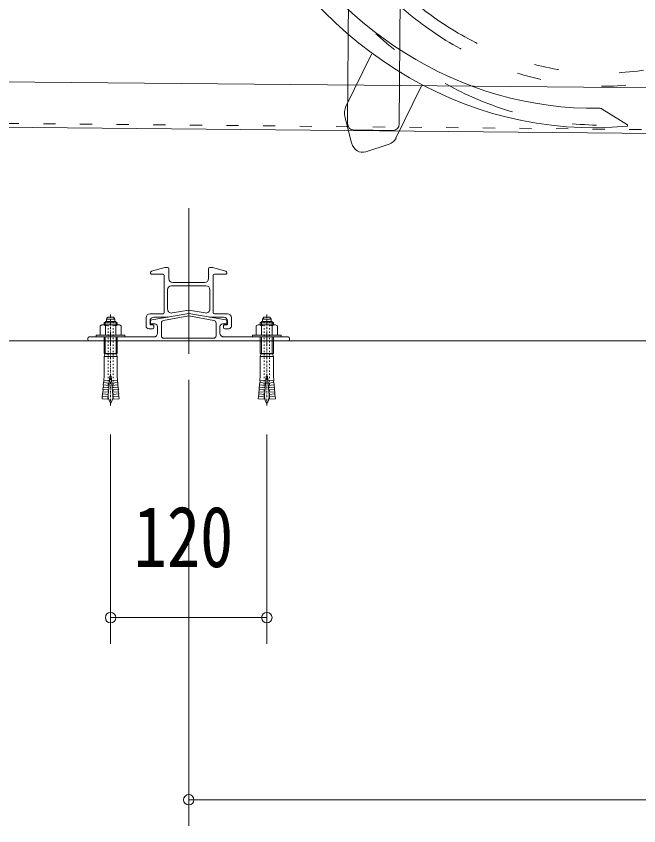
# Model space of a CAD drawing. Units: millimetres, scale not verified. Extents: x -5740 to 5856, y -4020 to 4020.
# Drawn here: x 3932 to 4411, y -3009 to -2387 of the extents above; entities that cross this region are included whole.
import ezdxf
from ezdxf.enums import TextEntityAlignment as Align

# ---------------------------------------------------------------- set-up
doc = ezdxf.new("R2010")
doc.units = ezdxf.units.MM
doc.header["$LTSCALE"] = 10
for name, pattern in [('USER1', [3, 1, -2]), ('USER2', [10, 4, -6]), ('USER3', [13, 6, -3, 1, -3]), ('USER4', [24, 12, -5, 2, -5]), ('USER5', [25, 6, -5, 2, -5, 2, -5])]:
    doc.linetypes.add(name, pattern=pattern)
for name, color, linetype, lineweight in [('0-0_0', 7, 'Continuous', 18), ('0-1_0-0SHITUMEI', 4, 'Continuous', 18), ('0-3_2-03BODL', 2, 'Continuous', 18), ('0-4_2-53DIM', 7, 'Continuous', 18), ('0-6_2-7RACK', 3, 'USER4', 18), ('0-B_2-F', 3, 'Continuous', 18), ('1-2_2ラック-9上ラック', 7, 'Continuous', 18), ('1-6_2ラック-D上自転車１', 4, 'Continuous', 18)]:
    doc.layers.add(name, color=color, linetype=linetype, lineweight=lineweight)
doc.styles.add('ＭＳ ゴシック', font='')
doc.styles.get('ＭＳ ゴシック').set_extended_font_data('MS Gothic')

# ---------------------------------------------------------------- blocks, each defined once
blk = doc.blocks.new('C-10x60L_7')
at = {"layer": '0-1_0-0SHITUMEI'}
for p, q in [((-374.8, 268), (-342.8, 323.3)), ((-374.8, -268), (-374.8, 268)), ((-342.8, 323.3), (-54.8, 323.3)), ((-54.8, 440), (-54.8, -440)), ((-54.8, 440), (0, 440)), ((-54.8, -323.3), (-54.8, 323.3)), ((0, -440), (0, 440)), ((1752.1, 249), (1682.4, 242.9)), ((1767.8, 69.7), (1752.1, 249)), ((1821.9, 255.1), (1901.6, 262.1)), ((1837.6, 75.8), (1821.9, 255.1)), ((1917.3, 82.8), (1901.6, 262.1)), ((-608, -88), (-608, 88)), ((-551.1, -130), (-551.1, 130)), ((-551.1, 130), (-488, 130)), ((-480, 152), (-432, 200)), ((-480, -152), (-480, 152)), ((-480, -122), (-480, 122)), ((-464.5, 167.5), (-374.8, 167.5)), ((-432, -200), (-432, 200)), ((-432, 200), (-374.8, 200)), ((-342.8, 161.7), (-54.8, 161.7)), ((0, 200), (507.1, 200)), ((0, 167.5), (507.1, 167.5)), ((507.1, -200), (507.1, 200)), ((520, 177.6), (507.1, 200)), ((507.1, 167.5), (520, 177.6)), ((520, 177.6), (603.6, 200)), ((520, -177.6), (520, 177.6)), ((603.6, -200), (603.6, 200)), ((603.6, 200), (1192.1, 200)), ((1192.1, 200), (1333.7, 212.4)), ((1200, 20), (1917.3, 82.8)), ((1200, -20), (1200, 20)), ((1349.4, 33.1), (1333.7, 212.4)), ((1473.2, 224.6), (1403.5, 218.5)), ((1419.2, 39.2), (1403.5, 218.5)), ((1488.9, 45.3), (1473.2, 224.6)), ((1612.7, 236.8), (1542.9, 230.7)), ((1558.6, 51.4), (1542.9, 230.7)), ((1628.4, 57.5), (1612.7, 236.8)), ((1698.1, 63.6), (1682.4, 242.9)), ((-551.1, -130), (-488, -130)), ((-480, -152), (-432, -200)), ((-464.5, -167.5), (-374.8, -167.5)), ((-432, -200), (-374.8, -200)), ((-342.8, -161.7), (-54.8, -161.7)), ((0, -167.5), (507.1, -167.5)), ((0, -200), (507.1, -200)), ((507.1, -167.5), (520, -177.6)), ((520, -177.6), (507.1, -200)), ((520, -177.6), (603.6, -200)), ((603.6, -200), (1192.1, -200)), ((1192.1, -200), (1333.7, -212.4)), ((1200, -20), (1917.3, -82.8)), ((1349.4, -33.1), (1333.7, -212.4)), ((1419.2, -39.2), (1403.5, -218.5)), ((1473.2, -224.6), (1403.5, -218.5)), ((1488.9, -45.3), (1473.2, -224.6)), ((1558.6, -51.4), (1542.9, -230.7)), ((1612.7, -236.8), (1542.9, -230.7)), ((1628.4, -57.5), (1612.7, -236.8)), ((1698.1, -63.6), (1682.4, -242.9)), ((1752.1, -249), (1682.4, -242.9)), ((1767.8, -69.7), (1752.1, -249)), ((1837.6, -75.8), (1821.9, -255.1)), ((1917.3, -82.8), (1901.6, -262.1)), ((-374.8, -268), (-342.8, -323.3)), ((-342.8, -323.3), (-54.8, -323.3)), ((-54.8, -440), (0, -440)), ((1821.9, -255.1), (1901.6, -262.1))]:
    blk.add_line(p, q, dxfattribs=at)
at = {"layer": '0-1_0-0SHITUMEI', "linetype": 'USER3'}
blk.add_line((-688, 0), (2120, 0), dxfattribs=at)
at = {"layer": '0-1_0-0SHITUMEI', "linetype": 'USER2'}
for p, q in [((-472, 80), (1774.7, 80)), ((-472, -80), (1774.7, -80))]:
    blk.add_line(p, q, dxfattribs=at)
at = {"layer": '0-1_0-0SHITUMEI'}
for centre, radius, start, end in [((1778.8, 345.4), 100, 254.513, 295.487), ((-499.1, 0), 140, 111.787, 141.055), ((-488, 122), 8, 0, 90), ((-472, 88), 8, 180, 270), ((50.3, 0), 425.1, 157.649, 202.351), ((-256.5, 242.5), 118.2, 180.014, 223.119), ((1360.4, 308.8), 100, 254.513, 295.487), ((1499.9, 321), 100, 254.513, 295.487), ((1639.4, 333.2), 100, 254.513, 295.487), ((1774.7, -400), 480, 56.443, 82.426), ((-499.1, 0), 140, 218.945, 248.213), ((-488, -122), 8, 270, 0), ((-472, -88), 8, 90, 180), ((-256.5, -242.5), 118.2, 136.881, 179.986), ((1360.4, -308.8), 100, 64.513, 105.487), ((1499.9, -321), 100, 64.513, 105.487), ((1639.4, -333.2), 100, 64.513, 105.487), ((1778.8, -345.4), 100, 64.513, 105.487), ((1774.7, 400), 480, 277.574, 303.557)]:
    blk.add_arc(centre, radius, start, end, dxfattribs=at)
at = {"layer": '0-1_0-0SHITUMEI', "linetype": 'USER2'}
for centre, start, end in [((1774.7, -400), 82.426, 90), ((1774.7, 400), 270, 277.574)]:
    blk.add_arc(centre, 480, start, end, dxfattribs=at)
blk = doc.blocks.new('akys')
at = {"layer": '1-2_2ラック-9上ラック'}
for p, q in [((15807.14, 1750.42), (15808.54, 1918.33)), ((15852.14, 1750.05), (15853.54, 1917.96)), ((15805.63, 1763.41), (15827.92, 1803.65)), ((14709.93, 1789.06), (16421.87, 1774.81)), ((15849.37, 1739.19), (15871.66, 1779.43)), ((16029.58, 1761.51), (16051.55, 1749.35)), ((15810.63, 1735.42), (15804.77, 1755.81)), ((14709.64, 1754.06), (16459.58, 1739.49)), ((16051.63, 1748.35), (16051.55, 1749.35)), ((15812.1, 1745.38), (15847.1, 1745.09)), ((15823, 1728.57), (15843.39, 1734.42))]:
    blk.add_line(p, q, dxfattribs=at)
at = {"layer": '1-2_2ラック-9上ラック', "linetype": 'USER1'}
blk.add_line((14709.66, 1757.06), (16459.6, 1742.49), dxfattribs=at)
at = {"layer": '1-2_2ラック-9上ラック'}
for centre, radius, start, end in [((16021.8, 2102.15), 355.05, 207.22617, 274.82017), ((16021.8, 2102.15), 340.05, 211.15517, 270.89117), ((15814.38, 1758.57), 10, 151.02317, 196.02317), ((16027.16, 1757.14), 5, 61.02317, 90.89117), ((15812.14, 1750.38), 5, 179.52317, 269.52317), ((15847.14, 1750.09), 5, 269.52317, 359.52317), ((15840.63, 1744.03), 10, 286.02317, 331.02317), ((15820.24, 1738.18), 10, 196.02317, 286.02317)]:
    blk.add_arc(centre, radius, start, end, dxfattribs=at)
at = {"layer": '1-6_2ラック-D上自転車１', "linetype": 'USER5'}
for major_axis, start_param, end_param in [((-0.1, 330.2), 1.939389, 6.245358), ((-0.09, 300.2), 1.684117, 6.292209), ((-0.09, 290.2), 1.684402, 6.291921)]:
    blk.add_ellipse((16030.84, 2079.27), major_axis=major_axis, ratio=0.97706, start_param=start_param, end_param=end_param, dxfattribs=at)

msp = doc.modelspace()

# ---------------------------------------------------------------- linework, layer by layer
at = {"layer": '0-3_2-03BODL', "color": 3, "linetype": 'USER4'}
msp.add_line((4064.79, -2646.6), (4064.79, -2534.6), dxfattribs=at)
at = {"layer": '0-3_2-03BODL', "color": 7}
msp.add_line((4949.79, -2636.6), (1479.81, -2636.6), dxfattribs=at)
at = {"layer": '0-4_2-53DIM'}
for p, q in [((4036.27, -2583.07), (4046.41, -2580.31)), ((4048.54, -2580.27), (4046.67, -2580.27)), ((4049.54, -2581.27), (4049.54, -2588.77)), ((4080.04, -2581.27), (4080.04, -2588.77)), ((4081.04, -2580.27), (4082.9, -2580.27)), ((4093.3, -2583.07), (4083.16, -2580.31)), ((4035.54, -2584.03), (4035.54, -2584.77)), ((4045.04, -2585.27), (4036.04, -2585.27)), ((4046.04, -2586.27), (4046.04, -2614.77)), ((4083.54, -2586.27), (4083.54, -2614.77)), ((4084.54, -2585.27), (4093.54, -2585.27)), ((4094.04, -2584.03), (4094.04, -2584.77)), ((4051.54, -2594.27), (4078.04, -2594.27)), ((4077.04, -2591.77), (4052.54, -2591.77)), ((4048.54, -2597.27), (4048.54, -2612.19)), ((4081.04, -2597.27), (4081.04, -2612.19)), ((4052.06, -2615.15), (4064.79, -2612.9)), ((4077.51, -2615.15), (4064.79, -2612.9)), ((4032.04, -2618.77), (4032.04, -2625.27)), ((4045.04, -2615.77), (4035.04, -2615.77)), ((4036.36, -2620.46), (4064.79, -2615.44)), ((4038.04, -2618.27), (4048.58, -2618.27)), ((4045.44, -2620.89), (4064.79, -2617.47)), ((4093.21, -2620.46), (4064.79, -2615.44)), ((4084.13, -2620.89), (4064.79, -2617.47)), ((4091.54, -2618.27), (4080.99, -2618.27)), ((4084.54, -2615.77), (4094.54, -2615.77)), ((4097.54, -2618.77), (4097.54, -2625.27)), ((4035.04, -2621.27), (4035.04, -2623.77)), ((4035.54, -2621.44), (4035.54, -2623.1)), ((4037.54, -2624.27), (4035.54, -2624.27)), ((4036.04, -2623.6), (4038.79, -2623.6)), ((4038.04, -2624.77), (4038.04, -2626.27)), ((4040.79, -2625.6), (4040.79, -2630.6)), ((4043.79, -2622.86), (4043.79, -2632.6)), ((4085.79, -2622.86), (4085.79, -2632.6)), ((4088.79, -2625.6), (4088.79, -2630.6)), ((4093.54, -2623.6), (4090.79, -2623.6)), ((4091.54, -2624.77), (4091.54, -2626.27)), ((4092.04, -2624.27), (4094.04, -2624.27)), ((4094.04, -2621.44), (4094.04, -2623.1)), ((4094.54, -2621.27), (4094.54, -2623.77)), ((4037.04, -2627.27), (4034.04, -2627.27)), ((4092.54, -2627.27), (4095.54, -2627.27)), ((3987.29, -2634.6), (3987.29, -2635.6)), ((3988.29, -2633.6), (4037.79, -2633.6)), ((3988.29, -2636.6), (4141.29, -2636.6)), ((4045.79, -2634.6), (4083.79, -2634.6)), ((4141.29, -2633.6), (4091.79, -2633.6)), ((4142.29, -2634.6), (4142.29, -2635.6))]:
    msp.add_line(p, q, dxfattribs=at)
at = {"layer": '0-4_2-53DIM', "color": 4, "linetype": 'USER4'}
for p, q in [((4004.79, -2630.6), (4004.79, -2640.6)), ((4124.79, -2630.6), (4124.79, -2640.6))]:
    msp.add_line(p, q, dxfattribs=at)
at = {"layer": '0-4_2-53DIM'}
for centre, radius, start, end in [((4046.67, -2581.27), 1, 90, 105.255), ((4048.54, -2581.27), 1, 0, 90), ((4081.04, -2581.27), 1, 90, 180), ((4082.9, -2581.27), 1, 74.745, 90), ((4036.54, -2584.03), 1, 105.255, 180), ((4036.04, -2584.77), 0.5, 180, 270), ((4045.04, -2586.27), 1, 0, 90), ((4052.54, -2588.77), 3, 180, 270), ((4077.04, -2588.77), 3, 270, 0), ((4084.54, -2586.27), 1, 90, 180), ((4093.04, -2584.03), 1, 0, 74.745), ((4093.54, -2584.77), 0.5, 270, 0), ((4051.54, -2597.27), 3, 90, 180), ((4078.04, -2597.27), 3, 0, 90), ((4051.54, -2612.19), 3, 180, 280), ((4078.04, -2612.19), 3, 260, 0), ((4035.04, -2618.77), 3, 90, 180), ((4038.04, -2621.27), 3, 90, 180), ((4045.04, -2614.77), 1, 270, 0), ((4048.58, -2616.27), 2, 270, 280), ((4080.99, -2616.27), 2, 260, 270), ((4084.54, -2614.77), 1, 180, 270), ((4091.54, -2621.27), 3, 0, 90), ((4094.54, -2618.77), 3, 0, 90), ((4034.04, -2625.27), 2, 180, 270), ((4035.54, -2623.77), 0.5, 180, 270), ((4036.54, -2621.44), 1, 100, 180), ((4036.04, -2623.1), 0.5, 180, 270), ((4037.04, -2626.27), 1, 270, 0), ((4037.54, -2624.77), 0.5, 0, 90), ((4038.79, -2625.6), 2, 0, 90), ((4045.79, -2622.86), 2, 100, 180), ((4083.79, -2622.86), 2, 0, 80), ((4090.79, -2625.6), 2, 90, 180), ((4092.04, -2624.77), 0.5, 90, 180), ((4092.54, -2626.27), 1, 180, 270), ((4093.04, -2621.44), 1, 0, 80), ((4093.54, -2623.1), 0.5, 270, 0), ((4094.04, -2623.77), 0.5, 270, 0), ((4095.54, -2625.27), 2, 270, 0), ((4037.79, -2630.6), 3, 270, 0), ((4091.79, -2630.6), 3, 180, 270), ((3988.29, -2634.6), 1, 90, 180), ((3988.29, -2635.6), 1, 180, 270), ((4045.79, -2632.6), 2, 180, 270), ((4083.79, -2632.6), 2, 270, 0), ((4141.29, -2634.6), 1, 0, 90), ((4141.29, -2635.6), 1, 270, 0)]:
    msp.add_arc(centre, radius, start, end, dxfattribs=at)
at = {"layer": '0-6_2-7RACK'}
msp.add_line((4064.79, -2569.6), (4064.79, -2582.6), dxfattribs=at)
at = {"layer": '0-B_2-F'}
for p, q in [((4064.79, -3009.36), (4064.79, -2666.6)), ((4004.79, -2869.36), (4004.79, -2708.6)), ((4124.79, -2869.36), (4124.79, -2708.6)), ((4004.79, -2849.36), (4124.79, -2849.36)), ((4949.79, -2989.36), (4064.79, -2989.36))]:
    msp.add_line(p, q, dxfattribs=at)
for centre, start, end in [((4004.78, -2849.36), 0, 180), ((4004.78, -2849.36), 180, 0), ((4124.78, -2849.36), 0, 180), ((4124.78, -2849.36), 180, 0), ((4064.78, -2989.36), 0, 180), ((4064.78, -2989.36), 180, 0)]:
    msp.add_arc(centre, 4, start, end, dxfattribs=at)

# ---------------------------------------------------------------- block references
at = {"layer": '0-0_0', "xscale": 0.8795}
msp.add_blockref('akys', (-9715.5, -4219.87), dxfattribs=at)
at = {"layer": '0-4_2-53DIM', "xscale": 0.025, "yscale": 0.025, "rotation": 270}
for p in [(4004.79, -2633.6), (4124.79, -2633.6)]:
    msp.add_blockref('C-10x60L_7', p, dxfattribs=at)

# ---------------------------------------------------------------- texts
at = {"layer": '0-B_2-F', "color": 7, "style": 'ＭＳ ゴシック', "width": 0.8}
msp.add_text('120', height=46.89, dxfattribs=at).set_placement((4022.47, -2824.56), align=Align.BOTTOM_LEFT)

doc.saveas('drawing.dxf')
